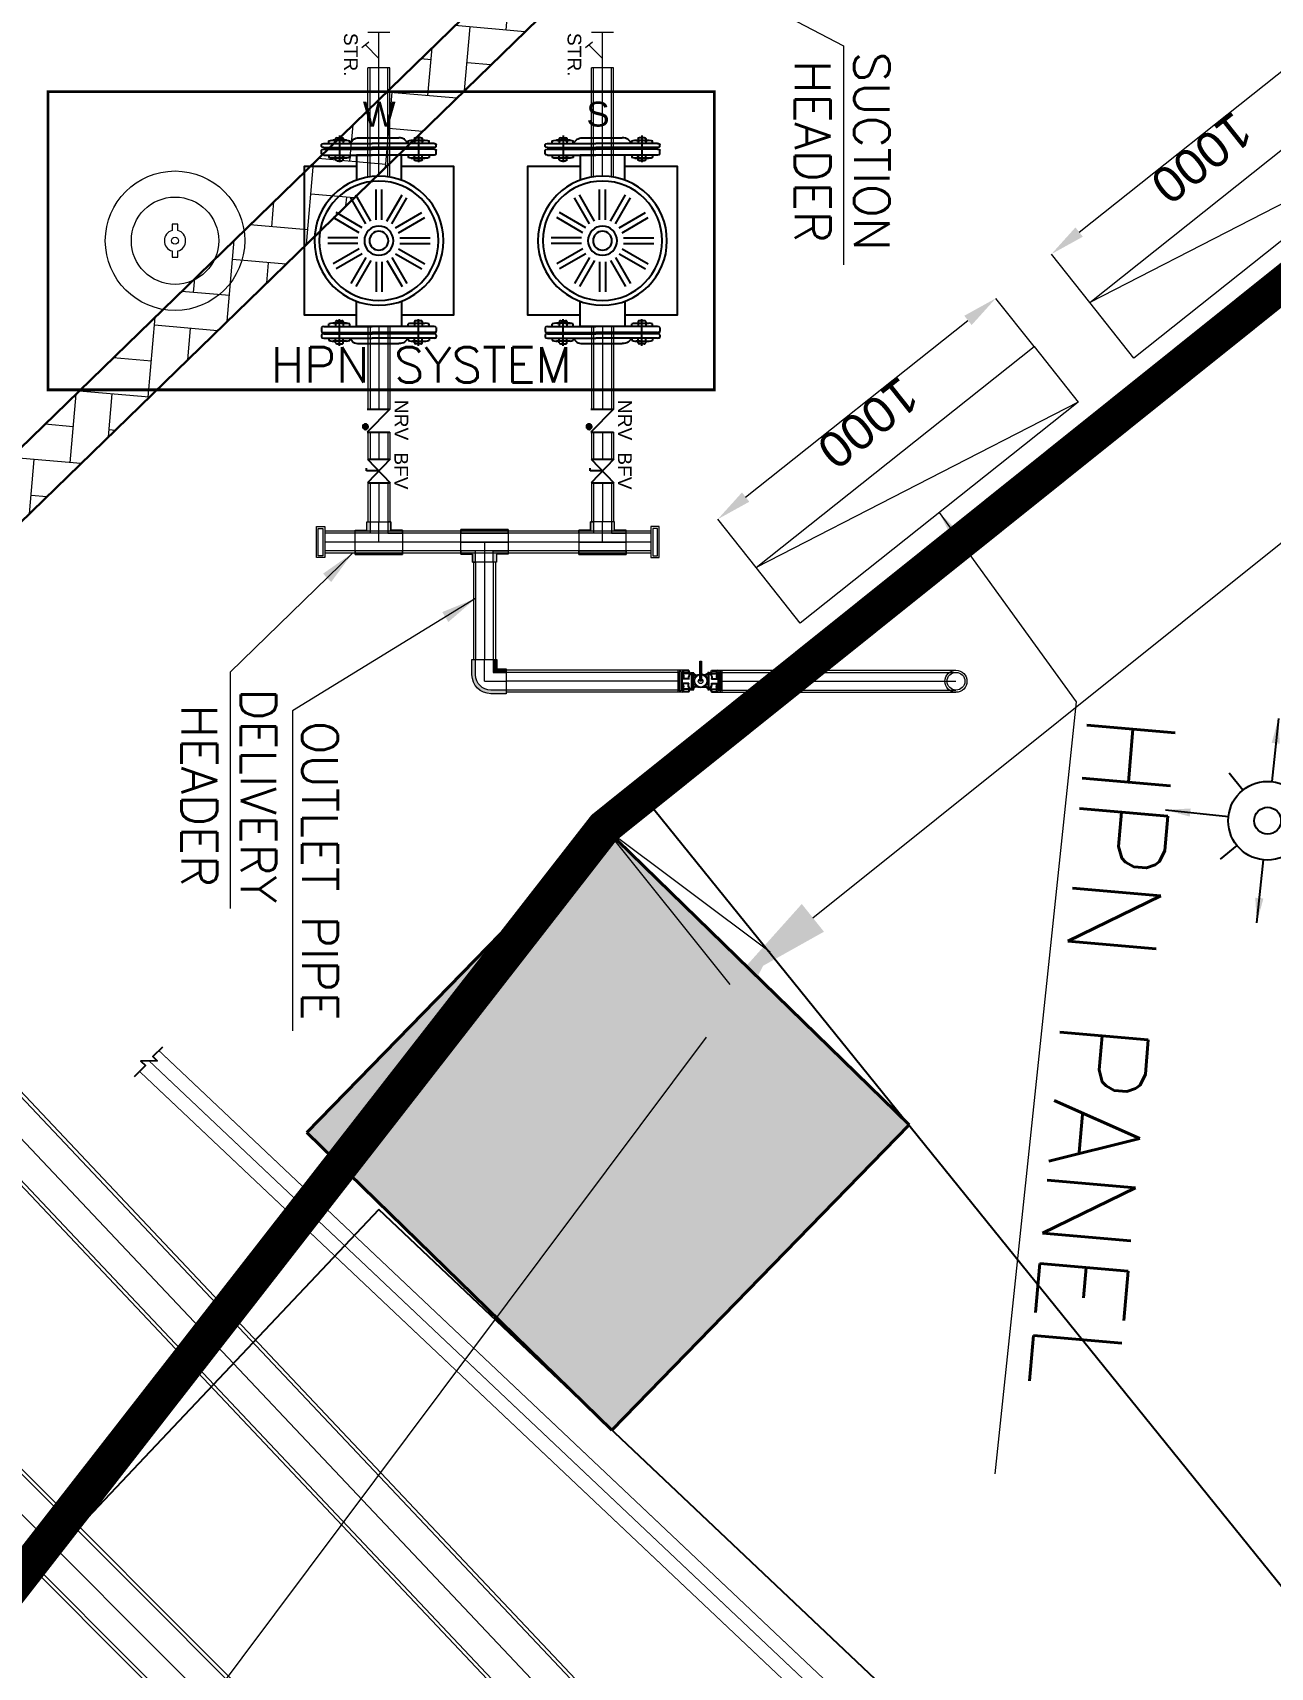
# Model space of a CAD drawing. Header units: inches. Extents: x 257070 to 799932, y -17980 to 269260.
# Drawn here: x 299445 to 302933, y 197843 to 202446 of the extents above; entities that cross this region are included whole.
import ezdxf

# ---------------------------------------------------------------- set-up
doc = ezdxf.new("R2010")
doc.units = ezdxf.units.IN
doc.header["$MEASUREMENT"] = 0
doc.header["$PDMODE"] = 99
doc.header["$PDSIZE"] = 100
doc.layers.add('0-AES-F-HYDRANT PIPE', color=7, linetype='Continuous', lineweight=15, true_color=0xf57247)
for name, color, linetype in [('0-AES-F-SPRINKLER', 10, 'Continuous'), ('0-AES-P-HOT WATER RETURN PIPE', 233, 'Continuous'), ('0-aes-water curtan pipe', 200, 'Continuous'), ('0-P-AES-PLANTROOM', 7, 'Continuous'), ('basement1_AP$0$A-_ROAD----_E-_-', 2, 'Continuous'), ('FIRE-HYD', 3, 'Continuous'), ('RETAIL', 40, 'Continuous'), ('VALVE', 7, 'Continuous')]:
    doc.layers.add(name, color=color, linetype=linetype)
for name, color, linetype, lineweight in [('0-AES-F-SPRINKLER PIPE', 10, 'Continuous', 15), ('0-AES-I-INFRA', 7, 'Continuous', 0), ('0-AES-P-COLD WATER SUPPLY PIPE', 5, 'Continuous', 15), ('E--CONCRETE-4', 4, 'Continuous', 40), ('E--CONCRETE-SHADE', 253, 'Continuous', 20), ('F--BRICKWALL HATCH', 252, 'Continuous', 20), ('F--BRICKWALL-3', 252, 'Continuous', 30), ('TEXT', 7, 'Continuous', 0)]:
    doc.layers.add(name, color=color, linetype=linetype, lineweight=lineweight)
doc.styles.add('format', font='arial.ttf')
doc.styles.add('RomanS', font='romans.shx')
doc.styles.get("Standard").update_dxf_attribs({"font": 'arial.ttf'})
doc.dimstyles.new('AES-PLUMBING', dxfattribs={"dimtxt": 100, "dimasz": 100, "dimexe": 0, "dimexo": 0, "dimgap": 0.01, "dimtad": 1, "dimdec": 0, "dimdsep": 46, "dimtxsty": 'Standard', "dimcen": 10, "dimclrd": 7, "dimclre": 7, "dimclrt": 7, "dimadec": 0, "dimazin": 0, "dimtfac": 1, "dimtdec": 0, "dimtmove": 0, "dimatfit": 3, "dimfxl": 1, "dimlwd": -1, "dimlwe": -1, "dimarcsym": 1})
doc.dimstyles.new('ISO-25', dxfattribs={"dimtxt": 2.5, "dimasz": 2.5, "dimexe": 1.25, "dimexo": 0.625, "dimtad": 1, "dimtxsty": 'Standard', "dimcen": 2.5, "dimadec": 0, "dimazin": 0, "dimtfac": 1, "dimtmove": 0, "dimatfit": 3, "dimfxl": 1, "dimarcsym": 0})

# ---------------------------------------------------------------- blocks, each defined once
blk = doc.blocks.new('*D677')
at = {"layer": '0-AES-F-SPRINKLER PIPE', "color": 7, "ltscale": 1000, "transparency": 16777216}
for p, q in [((305086.8, 203435.9), (305440.8, 202993.7)), ((301643.5, 199953.5), (305206.6, 202806.3)), ((301055.4, 200208.1), (301409.3, 199766))]:
    blk.add_line(p, q, dxfattribs=at)
for points in [[(305237.9, 202767.2), (305175.4, 202845.3), (305440.8, 202993.7)], [(301674.8, 199914.5), (301612.3, 199992.6), (301409.3, 199766)]]:
    blk.add_solid(points, dxfattribs=at)
at = {"layer": 'DEFPOINTS', "color": 0, "ltscale": 1000, "transparency": 16777216}
for p in [(305086.8, 203435.9, 0), (305440.8, 202993.7), (301055.4, 200208.1, 0)]:
    blk.add_point(p, dxfattribs=at)
at = {"layer": '0-AES-F-SPRINKLER PIPE', "color": 7, "ltscale": 1000, "transparency": 16777216, "insert": (303520.8, 201260.3), "char_height": 300, "attachment_point": 5, "rotation": 218.6819}
blk.add_mtext('5164', dxfattribs=at)
blk = doc.blocks.new('*D678')
at = {"layer": '0-AES-F-SPRINKLER PIPE', "color": 7, "ltscale": 1000, "transparency": 16777216}
for p, q in [((301055.4, 200208.1), (301523.6, 199857.5)), ((295971.6, 192444), (301343.8, 199617.4)), ((295323.5, 192554.5), (295791.8, 192203.9))]:
    blk.add_line(p, q, dxfattribs=at)
for points in [[(301383.8, 199587.4), (301303.7, 199647.3), (301523.6, 199857.5)], [(296011.6, 192414), (295931.6, 192474), (295791.8, 192203.9)]]:
    blk.add_solid(points, dxfattribs=at)
at = {"layer": 'DEFPOINTS', "color": 0, "ltscale": 1000, "transparency": 16777216}
for p in [(301055.4, 200208.1, 0), (301523.6, 199857.5), (295323.5, 192554.5, 0)]:
    blk.add_point(p, dxfattribs=at)
at = {"layer": '0-AES-F-SPRINKLER PIPE', "color": 7, "ltscale": 1000, "transparency": 16777216, "insert": (299271.8, 196595.2), "char_height": 300, "attachment_point": 5, "rotation": 233.1702}
blk.add_mtext('9562', dxfattribs=at)
blk = doc.blocks.new('A$C75874F57')
at = {"layer": 'F--BRICKWALL HATCH', "ltscale": 0.1}
h = blk.add_hatch(dxfattribs=at)
h.set_pattern_fill('AR-HBONE', color=8, angle=40, style=0)
h.set_pattern_definition([(85, (-281604.99, -900691.52), (-92.358358, 110.068405), [304.8, -101.6]), (175, (-281596.14, -900590.31), (-92.358358, 110.068405), [304.8, -101.6])])
h.paths.add_polyline_path([(13592.2, -10567.2), (13330.2, -10551.8), (12238.7, -11220.2), (6810, -16497.2), (4893.1, -19436.7, 0.015017), (5012.1, -19529), (6926.5, -16593.2), (12331.2, -11339.4)])
h.paths.add_polyline_path([(2951.4, -20065.4), (4318.7, -20176.6), (4394.6, -19242.8), (3027.4, -19131.7)], flags=9)
at = {"layer": 'F--BRICKWALL-3', "color": 8}
for p, q in [((6810, -16497.2, 0), (12238.7, -11220.2, 0)), ((6926.5, -16593.2, 0), (12331.2, -11339.4, 0))]:
    blk.add_line(p, q, dxfattribs=at)
blk = doc.blocks.new('pump plan')
at = {"layer": '0-P-AES-PLANTROOM', "color": 7, "linetype": 'Continuous'}
for p, q in [((-169.7, 87.5), (-174.2, 87.5)), ((-169.7, 96.2), (-169.7, 11.7)), ((-164.5, 100), (-167.7, 100)), ((-162.4, 96.2), (-162.4, 11.7)), ((-159.8, 96.2), (-159.8, 11.7)), ((-151.4, 100), (-157.8, 100)), ((-149.3, 96.2), (-149.3, 11.7)), ((-149.3, 87.5), (-144.8, 87.5)), ((149.3, 87.5), (144.8, 87.5)), ((149.3, 96.2), (149.3, 11.7)), ((151.4, 100), (157.8, 100)), ((159.8, 96.2), (159.8, 11.7)), ((162.4, 96.2), (162.4, 11.7)), ((164.5, 100), (167.7, 100)), ((169.7, 96.2), (169.7, 11.7)), ((169.7, 87.5), (174.2, 87.5)), ((-183.5, 68.8), (-136.9, 68.8)), ((-179.6, 72.9), (-179.6, 64.6)), ((-178.3, 75.5), (-169.7, 75.5)), ((-178.3, 62.1), (-169.7, 62.1)), ((-175.1, 56.5), (-175.1, 80)), ((-162.4, 74.2), (-159.8, 74.2)), ((-162.4, 63.7), (-159.8, 63.7)), ((-140.8, 75.5), (-149.3, 75.5)), ((-140.8, 62.1), (-149.3, 62.1)), ((-144, 56.5), (-144, 80)), ((-139.4, 72.9), (-139.4, 64.6)), ((183.5, 68.8), (136.9, 68.8)), ((139.4, 72.9), (139.4, 64.6)), ((140.8, 75.5), (149.3, 75.5)), ((140.8, 62.1), (149.3, 62.1)), ((144, 56.5), (144, 80)), ((162.4, 74.2), (159.8, 74.2)), ((162.4, 63.7), (159.8, 63.7)), ((178.3, 75.5), (169.7, 75.5)), ((178.3, 62.1), (169.7, 62.1)), ((175.1, 56.5), (175.1, 80)), ((179.6, 72.9), (179.6, 64.6)), ((-179.3, 34.6), (-179.3, -34.6)), ((-169.7, 51), (-176.7, 44.7)), ((-169.7, 51), (-174.2, 51)), ((-149.3, 51), (-144.9, 51)), ((149.3, 51), (144.9, 51)), ((169.7, 51), (176.7, 44.7)), ((169.7, 51), (174.2, 51)), ((179.3, 34.6), (179.3, -34.6)), ((-169.7, -96.2), (-169.7, 11.7)), ((-162.4, -96.2), (-162.4, 11.7)), ((-159.8, -96.2), (-159.8, 11.7)), ((-149.3, -96.2), (-149.3, 11.7)), ((149.3, -96.2), (149.3, 11.7)), ((159.8, -96.2), (159.8, 11.7)), ((162.4, -96.2), (162.4, 11.7)), ((169.7, -96.2), (169.7, 11.7)), ((-169.7, -51), (-176.7, -44.7)), ((-175.1, -56.5), (-175.1, -80)), ((-169.7, -51), (-174.2, -51)), ((-149.3, -51), (-144.9, -51)), ((-144, -56.5), (-144, -80)), ((144, -56.5), (144, -80)), ((149.3, -51), (144.9, -51)), ((169.7, -51), (176.7, -44.7)), ((169.7, -51), (174.2, -51)), ((175.1, -56.5), (175.1, -80)), ((-183.5, -68.8), (-136.9, -68.8)), ((-179.6, -72.9), (-179.6, -64.6)), ((-178.3, -62.1), (-169.7, -62.1)), ((-178.3, -75.5), (-169.7, -75.5)), ((-162.4, -63.7), (-159.8, -63.7)), ((-162.4, -74.2), (-159.8, -74.2)), ((-140.8, -62.1), (-149.3, -62.1)), ((-140.8, -75.5), (-149.3, -75.5)), ((-139.4, -72.9), (-139.4, -64.6)), ((183.5, -68.8), (136.9, -68.8)), ((139.4, -72.9), (139.4, -64.6)), ((140.8, -62.1), (149.3, -62.1)), ((140.8, -75.5), (149.3, -75.5)), ((162.4, -63.7), (159.8, -63.7)), ((162.4, -74.2), (159.8, -74.2)), ((178.3, -62.1), (169.7, -62.1)), ((178.3, -75.5), (169.7, -75.5)), ((179.6, -72.9), (179.6, -64.6)), ((-169.7, -87.5), (-174.2, -87.5)), ((-164.5, -100), (-167.7, -100)), ((-151.4, -100), (-157.8, -100)), ((-149.3, -87.5), (-144.8, -87.5)), ((149.3, -87.5), (144.8, -87.5)), ((151.4, -100), (157.8, -100)), ((164.5, -100), (167.7, -100)), ((169.7, -87.5), (174.2, -87.5))]:
    blk.add_line(p, q, dxfattribs=at)
at = {"layer": '0-P-AES-PLANTROOM'}
for p, q in [((-5.1, 36.6), (-5.1, 89.3)), ((5, 36.6), (5, 89.3)), ((-22.7, 29.2), (-49, 74.8)), ((-14, 34.3), (-40.3, 79.9)), ((14, 34.3), (40.3, 79.9)), ((22.7, 29.2), (49, 74.8)), ((-34.3, 14), (-79.9, 40.3)), ((-29.2, 22.7), (-74.8, 49)), ((29.2, 22.7), (74.8, 49)), ((34.3, 14), (79.9, 40.3)), ((-36.6, 5), (-89.3, 5)), ((36.6, 5), (89.3, 5)), ((-36.6, -5.1), (-89.3, -5.1)), ((-34.3, -14), (-79.9, -40.3)), ((-29.2, -22.7), (-74.8, -49)), ((29.2, -22.7), (74.8, -49)), ((34.3, -14), (79.9, -40.3)), ((36.6, -5.1), (89.3, -5.1)), ((-22.7, -29.2), (-49, -74.8)), ((-14, -34.3), (-40.3, -79.9)), ((-5.1, -36.6), (-5.1, -89.3)), ((5, -36.6), (5, -89.3)), ((14, -34.3), (40.3, -79.9)), ((22.7, -29.2), (49, -74.8))]:
    blk.add_line(p, q, dxfattribs=at)
at = {"layer": '0-P-AES-PLANTROOM', "color": 7, "linetype": 'Continuous'}
for points in [[(130, 39.2), (130, 130), (-130, 130), (-130, 39.2)], [(-105.4, -39.2), (-149.3, -39.2), (-149.3, 39.2), (-105.4, 39.2)], [(105.4, -39.2), (149.3, -39.2), (149.3, 39.2), (105.4, 39.2)], [(-130, -39.2), (-130, -130), (130, -130), (130, -39.2)]]:
    blk.add_lwpolyline(points, dxfattribs=at)
for radius in [112.5, 104, 25.4, 16.5]:
    blk.add_circle((0, 0), radius, dxfattribs=at)
for centre, major_axis, start_param, end_param in [((-167.6, 81), (0, 14), 1.08729, 1.973212), ((-167.7, 96.2), (0, 3.83), 0, 1.570796), ((-164.5, 96.2), (0, 3.83), 4.712389, 6.283185), ((-157.8, 96.2), (0, 3.83), 0, 1.570796), ((-151.4, 96.2), (0, 3.83), 4.712389, 6.283185), ((-151.4, 81), (0, 14), 4.309973, 5.195896), ((-178.3, 72.9), (0, 2.55), 0, 1.570796), ((-178.3, 64.6), (0, 2.55), 1.570796, 3.141593), ((-165.9, 69.5), (0, 17.3), 1.218552, 2.014913), ((-169.5, 56.5), (0, 10.4), 1.006167, 2.135426), ((-153.2, 69.5), (0, 17.3), 4.268272, 5.064633), ((-149.6, 56.5), (0, 10.4), 4.147759, 5.277019), ((-140.8, 72.9), (0, 2.55), -1.570796, 0), ((-140.8, 64.6), (0, 2.55), 3.141593, 4.712389), ((-172.6, 34.6), (0, 12.8), 0.66353, 1.570796), ((-169.5, -56.5), (0, 10.4), 1.006167, 2.135426), ((-149.6, -56.5), (0, 10.4), 4.147759, 5.277019), ((172.6, -34.6), (0, 12.8), 3.805123, 4.712389), ((-178.3, -64.6), (0, 2.55), 0, 1.570796), ((-178.3, -72.9), (0, 2.55), 1.570796, 3.141593), ((-165.9, -69.5), (0, 17.3), 1.126679, 1.923041), ((-167.6, -81), (0, 14), 1.168381, 2.054303), ((-153.2, -69.5), (0, 17.3), 4.360145, 5.156506), ((-151.4, -81), (0, 14), 4.228882, 5.114805), ((-140.8, -64.6), (0, 2.55), -1.570796, 0), ((-140.8, -72.9), (0, 2.55), 3.141593, 4.712389), ((-167.7, -96.2), (0, 3.83), 1.570796, 3.141593), ((-164.5, -96.2), (0, 3.83), 3.141593, 4.712389), ((-157.8, -96.2), (0, 3.83), 1.570796, 3.141593), ((-151.4, -96.2), (0, 3.83), 3.141593, 4.712389)]:
    blk.add_ellipse(centre, major_axis=major_axis, ratio=0.532324, start_param=start_param, end_param=end_param, dxfattribs=at)
at = {"layer": '0-P-AES-PLANTROOM', "color": 7, "linetype": 'Continuous', "extrusion": (0, 0, -1)}
for centre, major_axis, start_param, end_param in [((151.4, 81), (0, 14), 4.309973, 5.195896), ((151.4, 96.2), (0, 3.83), 4.712389, 6.283185), ((157.8, 96.2), (0, 3.83), 0, 1.570796), ((164.5, 96.2), (0, 3.83), 4.712389, 6.283185), ((167.7, 96.2), (0, 3.83), 0, 1.570796), ((167.6, 81), (0, 14), 1.08729, 1.973212), ((140.8, 72.9), (0, 2.55), -1.570796, 0), ((140.8, 64.6), (0, 2.55), 3.141593, 4.712389), ((153.2, 69.5), (0, 17.3), 4.268272, 5.064633), ((149.6, 56.5), (0, 10.4), 4.147759, 5.277019), ((165.9, 69.5), (0, 17.3), 1.218552, 2.014913), ((169.5, 56.5), (0, 10.4), 1.006167, 2.135426), ((178.3, 72.9), (0, 2.55), 0, 1.570796), ((178.3, 64.6), (0, 2.55), 1.570796, 3.141593), ((172.6, 34.6), (0, 12.8), 0.66353, 1.570796), ((-172.6, -34.6), (0, 12.8), 3.805123, 4.712389), ((149.6, -56.5), (0, 10.4), 4.147759, 5.277019), ((169.5, -56.5), (0, 10.4), 1.006167, 2.135426), ((140.8, -64.6), (0, 2.55), -1.570796, 0), ((140.8, -72.9), (0, 2.55), 3.141593, 4.712389), ((153.2, -69.5), (0, 17.3), 4.360145, 5.156506), ((151.4, -81), (0, 14), 4.228882, 5.114805), ((165.9, -69.5), (0, 17.3), 1.126679, 1.923041), ((167.6, -81), (0, 14), 1.168381, 2.054303), ((178.3, -64.6), (0, 2.55), 0, 1.570796), ((178.3, -72.9), (0, 2.55), 1.570796, 3.141593), ((151.4, -96.2), (0, 3.83), 3.141593, 4.712389), ((157.8, -96.2), (0, 3.83), 1.570796, 3.141593), ((164.5, -96.2), (0, 3.83), 3.141593, 4.712389), ((167.7, -96.2), (0, 3.83), 1.570796, 3.141593)]:
    blk.add_ellipse(centre, major_axis=major_axis, ratio=0.532324, start_param=start_param, end_param=end_param, dxfattribs=at)
blk = doc.blocks.new('A$C20C158F4')
at = {"color": 7}
for p, q in [((-23.7, 14.1), (-29, 14.1)), ((-29, 14.1), (-29, -14.1)), ((-27.2, 12.4), (-27.2, -12.4)), ((-25.4, 12.4), (-27.2, 12.4)), ((-25.4, 12.4), (-25.4, -12.4)), ((-23.7, 14.1), (-23.7, -14.1)), ((-15, 14.1), (-23.7, 14.1)), ((-15, 2.5), (-23.7, 2.5)), ((-14.7, 10.6), (-22.3, 10.6)), ((-16.1, 13.1), (-21.9, 13.1)), ((-12.2, 9.5), (-21.7, 9.5)), ((-16, 3.5), (-21.7, 3.5)), ((11, 9.5), (20.5, 9.5)), ((13.3, 10.6), (20.5, 10.6)), ((13.8, 14.1), (22.3, 14.1)), ((13.8, 2.5), (22.3, 2.5)), ((14.9, 13.1), (20, 13.1)), ((15.2, 3.5), (20.3, 3.5)), ((22.3, 14.1), (27.6, 14.1)), ((22.3, -14.1), (22.3, 14.1)), ((24, 12.4), (25.8, 12.4)), ((24, -12.4), (24, 12.4)), ((25.8, -12.4), (25.8, 12.4)), ((27.6, -14.1), (27.6, 14.1)), ((-23.7, -14.1), (-29, -14.1)), ((-25.4, -12.4), (-27.2, -12.4)), ((-15, -2.5), (-23.7, -2.5)), ((-15, -14.1), (-23.7, -14.1)), ((-12.2, -9.5), (-21.9, -9.5)), ((-14.4, -10.6), (-21.9, -10.6)), ((-16.3, -3.5), (-21.8, -3.5)), ((-16, -13.1), (-21.4, -13.1)), ((9.5, -4.8), (10.7, -5.9)), ((11, -9.5), (20.3, -9.5)), ((13.5, -10.6), (20.9, -10.6)), ((13.8, -2.5), (22.3, -2.5)), ((13.8, -14.1), (22.3, -14.1)), ((14.9, -3.5), (20.3, -3.5)), ((14.9, -13.1), (20.5, -13.1)), ((20, -4.8), (19.8, -5.1)), ((22.3, -14.1), (27.6, -14.1)), ((24, -12.4), (25.8, -12.4))]:
    blk.add_line(p, q, dxfattribs=at)
for points in [[(-0.9, 0), (-0.9, 25.7), (1.1, 25.7), (1.1, 0)], [(-0.2, 0.5), (-0.2, 25), (0.4, 25), (0.4, 0.5)], [(-10.3, -11), (-10.3, 10.8), (-12.2, 10.8), (-12.2, -11)], [(-10.7, 10.8), (-10.7, -11), (-8.8, -11), (-8.8, 10.8)], [(9.2, 11), (9.2, -10.8), (11, -10.8), (11, 11)]]:
    blk.add_lwpolyline(points, close=True, dxfattribs=at)
for centre, radius in [((0.2, 0.5), 8.99), ((0.2, 0.5), 7.93), ((0, 0), 2.89)]:
    blk.add_circle(centre, radius, dxfattribs=at)
for centre, radius, start, end in [((-24.2, 12.4), 1.85, 287.1897, 72.8103), ((-28.1, 6.5), 6.01, 317.4556, 42.5444), ((-22.6, 11.9), 1.36, 282.7923, 58.1454), ((-28.1, 6.5), 7.07, 334.8598, 35.084), ((-11.9, 13.8), 4.25, 189.4754, 265.4585), ((-2.6, 2.8), 13.5, 149.8193, 176.737), ((-12.2, 13.6), 2.81, 169.3111, 270.3616), ((-6.8, 3.3), 8.25, 131.0991, 185.947), ((-4.9, 13.2), 4.85, 217.4245, 281.0187), ((-4.9, 13), 5.75, 228.1056, 281.4862), ((4.6, 14.9), 7.13, 246.7683, 309.1137), ((4.6, 15), 6.18, 247.0416, 316.8679), ((11.1, 13.8), 2.77, 269.2976, 6.7686), ((10.1, 14.4), 4.95, 280.8601, 344.4814), ((9, 4.7), 5.28, 335.4198, 67.5341), ((7, 4.7), 8.2, 351.8492, 36.2758), ((26.7, 6.3), 6.92, 146.425, 203.9638), ((22.8, 12.4), 2.9, 165.9101, 229.3589), ((27.1, 6.5), 6.32, 139.9368, 220.0632), ((22.8, 12.4), 1.84, 106.5267, 253.4733), ((-28.5, -6.5), 6.32, 319.9368, 40.0632), ((-24.2, -12.4), 1.84, 286.5267, 73.4733), ((-28.1, -6.3), 6.92, 326.425, 23.9638), ((-24.2, -12.4), 2.9, 345.9101, 49.3589), ((-8.2, -4.7), 8.2, 171.8492, 216.2758), ((-11.3, -14.4), 4.95, 100.8601, 164.4814), ((-10.2, -4.7), 5.28, 155.4198, 247.5341), ((-12.2, -13.8), 2.77, 89.2976, 186.7686), ((-4.9, -12.2), 5.91, 63.0816, 131.5469), ((-4.9, -12.3), 4.88, 63.1741, 142.8401), ((4.8, -14.6), 7.85, 57.1917, 108.3697), ((4.8, -13.8), 6.03, 44.1522, 110.0104), ((5.6, -3.3), 8.25, 311.0991, 5.947), ((10.7, -13.8), 4.25, 9.4754, 85.4585), ((11.1, -13.6), 2.81, 349.3111, 90.3616), ((1.4, -2.8), 13.5, 329.8193, 356.737), ((26.7, -6.5), 7.07, 154.8598, 215.084), ((21.2, -11.9), 1.36, 102.7923, 238.1454), ((26.7, -6.5), 6.01, 137.4556, 222.5444), ((22.8, -12.4), 1.85, 107.1897, 252.8103)]:
    blk.add_arc(centre, radius, start, end, dxfattribs=at)
blk = doc.blocks.new('A$C3ED73845')
h = blk.add_hatch(color=256)
h.dxf.hatch_style = 1
h.paths.add_polyline_path([(0.218, 0.3), (0.736, 0.3), (0.736, 0.42), (0.218, 0.42, 0.414214), (-0.42, -0.218), (-0.42, -0.736), (-0.3, -0.736), (-0.3, -0.218, -0.414214)])
h = blk.add_hatch(color=256)
h.dxf.hatch_style = 1
h.paths.add_polyline_path([(0.42, -0.42), (0.736, -0.42), (0.736, -0.3), (0.3, -0.3), (0.3, -0.736), (0.42, -0.736)])
at = {"color": 8}
for q in [(0, -0.736), (0.736, 0)]:
    blk.add_line((0, 0), q, dxfattribs=at)
for p, q in [((0.736, 0.42), (0.218, 0.42)), ((0.736, 0.3), (0.218, 0.3)), ((0.736, -0.42), (0.736, 0.42)), ((-0.42, -0.218), (-0.42, -0.736)), ((-0.3, -0.218), (-0.3, -0.736)), ((0.3, -0.736), (0.3, -0.3)), ((0.3, -0.3), (0.736, -0.3)), ((0.42, -0.736), (0.42, -0.42)), ((0.42, -0.42), (0.736, -0.42)), ((-0.42, -0.736), (0.42, -0.736))]:
    blk.add_line(p, q)
for radius in [0.638, 0.518]:
    blk.add_arc((0.218, -0.218), radius, 90, 180)
blk = doc.blocks.new('A$C4B9E0D03')
h = blk.add_hatch(color=256)
h.dxf.hatch_style = 1
h.paths.add_polyline_path([(-7.5, 17), (-10.1, 17), (-10.1, 10.1), (-20, 10.1), (-20, 7.5), (-7.5, 7.5)])
h.paths.add_polyline_path([(20, 10.1), (10.1, 10.1), (10.1, 17), (7.5, 17), (7.5, 7.5), (20, 7.5)])
h.paths.add_polyline_path([(20, -7.5), (-20, -7.5), (-20, -10.5), (20, -10.5)])
for p, q in [((10.1, 17), (-10.1, 17)), ((-10.1, 17), (-10.1, 10.1)), ((10.1, 10.1), (10.1, 17)), ((-20, 10.1), (-20, -10.5)), ((-10.1, 10.1), (-20, 10.1)), ((20, 10.1), (10.1, 10.1)), ((20, -10.5), (20, 10.1)), ((-20, -10.5), (20, -10.5))]:
    blk.add_line(p, q)
for points in [[(-10.1, 17), (-7.5, 17), (-7.5, 7.5), (-20, 7.5), (-20, 10.1), (-10.1, 10.1)], [(7.5, 17), (7.5, 7.5), (20, 7.5), (20, 10.1), (10.1, 10.1), (10.1, 17)], [(-20, -7.5), (20, -7.5), (20, -10.5), (-20, -10.5)]]:
    blk.add_lwpolyline(points, close=True)
at = {"color": 8}
for points in [[(0, 0), (0, 17)], [(-20, 0), (20, 0)]]:
    blk.add_lwpolyline(points, dxfattribs=at)
blk = doc.blocks.new('A$C32C01D62')
at = {"layer": 'VALVE', "color": 7}
for p, q in [((-0.0221, -0.0517), (0.0816, 0.0517)), ((-0.0221, 0.0517), (-0.0221, -0.0517)), ((0.0816, 0.0517), (0.0816, -0.0517))]:
    blk.add_line(p, q, dxfattribs=at)
for radius in [0.0122, 0.00696, 0.00174]:
    blk.add_circle((0.0574, 0.0595), radius, dxfattribs=at)
blk = doc.blocks.new('A$C55701DA4')
at = {"layer": 'FIRE-HYD', "color": 7, "ltscale": 20}
for p, q in [((0.124, 0.128), (-0.124, 0.128)), ((0.124, 0.128), (-0.124, -0.128)), ((-0.124, 0.128), (0.124, -0.128)), ((0, 0), (0.135, 0)), ((0.135, 0), (0.135, 0.031)), ((0.124, -0.128), (-0.124, -0.128))]:
    blk.add_line(p, q, dxfattribs=at)
blk = doc.blocks.new('Y-TYPE')
at = {"color": 7}
for p, q in [((-264, 117), (-264, -117)), ((-264, 0), (112, 0)), ((-163, 0), (-19, -144)), ((112, 117), (112, -117)), ((-49, -180), (11, -108))]:
    blk.add_line(p, q, dxfattribs=at)
blk = doc.blocks.new('*D690')
at = {"layer": '0-AES-F-SPRINKLER PIPE', "color": 7, "ltscale": 1000, "transparency": 16777216}
for p, q in [((303206.5, 202308.7), (303098.6, 202444.7)), ((302393.8, 201884.9), (303020.2, 202382.5)), ((302423.5, 201686.8), (302315.5, 201822.7))]:
    blk.add_line(p, q, dxfattribs=at)
for points in [[(303030.6, 202369.4), (303009.9, 202395.5), (303098.6, 202444.7)], [(302404.2, 201871.9), (302383.4, 201898), (302315.5, 201822.7)]]:
    blk.add_solid(points, dxfattribs=at)
at = {"layer": 'DEFPOINTS', "color": 0, "ltscale": 1000, "transparency": 16777216}
for p in [(303098.6, 202444.7), (303206.5, 202308.7), (302423.5, 201686.8)]:
    blk.add_point(p, dxfattribs=at)
at = {"layer": '0-AES-F-SPRINKLER PIPE', "color": 7, "ltscale": 1000, "transparency": 16777216, "insert": (302738.8, 202093.7), "char_height": 100, "attachment_point": 5, "rotation": 218.4593}
blk.add_mtext('1000', dxfattribs=at)
blk = doc.blocks.new('*D691')
at = {"layer": '0-AES-F-SPRINKLER PIPE', "color": 7, "ltscale": 1000, "transparency": 16777216}
for p, q in [((302266.9, 201562.4), (302158.9, 201698.3)), ((301454.1, 201138.6), (302080.6, 201636.1)), ((301483.8, 200940.4), (301375.8, 201076.4))]:
    blk.add_line(p, q, dxfattribs=at)
for points in [[(302091, 201623.1), (302070.2, 201649.2), (302158.9, 201698.3)], [(301464.5, 201125.5), (301443.8, 201151.6), (301375.8, 201076.4)]]:
    blk.add_solid(points, dxfattribs=at)
at = {"layer": 'DEFPOINTS', "color": 0, "ltscale": 1000, "transparency": 16777216}
for p in [(302158.9, 201698.3), (302266.9, 201562.4), (301483.8, 200940.4)]:
    blk.add_point(p, dxfattribs=at)
at = {"layer": '0-AES-F-SPRINKLER PIPE', "color": 7, "ltscale": 1000, "transparency": 16777216, "insert": (301799.1, 201347.3), "char_height": 100, "attachment_point": 5, "rotation": 218.4593}
blk.add_mtext('1000', dxfattribs=at)
blk = doc.blocks.new('*U760')
at = {"layer": '0-AES-F-SPRINKLER PIPE', "color": 200, "lineweight": 30, "const_width": 2.67}
for points in [[(-1770300, 103027.7), (-1770300, 100181)], [(-1770220, 103027.7), (-1770220, 100181)]]:
    blk.add_lwpolyline(points, dxfattribs=at)
at = {"layer": '0-AES-F-SPRINKLER PIPE', "color": 252, "lineweight": 30, "const_width": 2.67}
blk.add_lwpolyline([(-1770260, 103027.7), (-1770260, 100181)], dxfattribs=at)
blk = doc.blocks.new('*U603')
at = {"layer": '0-AES-F-SPRINKLER'}
for p, q in [((171672.4, 56809.4), (171672.4, 56870.6)), ((171561.6, 56698.5), (171500.3, 56698.5)), ((171783.3, 56698.5), (171844.5, 56698.5)), ((171672.4, 56587.7), (171672.4, 56526.4))]:
    blk.add_line(p, q, dxfattribs=at)
for radius in [110.8, 37.8]:
    blk.add_circle((171672.4, 56698.5), radius, dxfattribs=at)
at = {"layer": '0-AES-F-SPRINKLER PIPE'}
for points, override in [([(171467.9, 56903), (171594, 56776.9)], {"dimasz": 70, "dimtad": 0, "dimfxl": 13, "dimarcsym": 1}), ([(171876.9, 56903), (171750.8, 56776.9)], {"dimasz": 70, "dimtad": 0, "dimfxl": 13, "dimarcsym": 1}), ([(171467.9, 56494), (171594, 56620.1)], {"dimasz": 70, "dimtad": 0, "dimfxl": 13, "dimarcsym": 1}), ([(171876.9, 56494), (171750.8, 56620.1)], {"dimasz": 70, "dimgap": 0.625, "dimtad": 0, "dimfxl": 13, "dimarcsym": 1})]:
    blk.add_leader(points, dimstyle='ISO-25', override=override, dxfattribs=at)

msp = doc.modelspace()

# ---------------------------------------------------------------- hatches: boundary and pattern name
at = {"layer": 'E--CONCRETE-SHADE', "ltscale": 3.5}
h = msp.add_hatch(color=8, dxfattribs=at)
h.dxf.hatch_style = 1
h.paths.add_polyline_path([(307193.4, 203549.4), (308218.3, 204173.6), (307594.1, 205198.5), (306569.2, 204574.2)])
h.paths.add_polyline_path([(300217.8, 199348.8), (301077, 198511.2), (301914.7, 199370.5), (301055.4, 200208.1)])
h.paths.add_polyline_path([(295368.8, 192633.7), (296410.6, 192038.3), (297006, 193080.2), (295964.1, 193675.6)])
h.paths.add_polyline_path([(293555.9, 184590.6), (293860.7, 185751.2), (292700.1, 186056), (292395.3, 184895.4)])
h.paths.add_polyline_path([(292805.1, 178823.7), (291623.9, 179035.4), (291412.2, 177854.2), (292593.4, 177642.5)])
h.paths.add_polyline_path([(302981, 177000.5), (302769.3, 175819.3), (303950.5, 175607.6), (304162.2, 176788.8)])
h.paths.add_polyline_path([(306265.7, 186406.8), (306861, 187448.7), (305819.1, 188044), (305223.8, 187002.2)])
h.paths.add_polyline_path([(312047.3, 183103), (313089.1, 182507.6), (313684.5, 183549.5), (312642.6, 184144.9)])
h.paths.add_polyline_path([(312024.7, 174160.9), (312236.4, 175342.1), (311055.2, 175553.8), (310843.5, 174372.6)])
h.paths.add_polyline_path([(322422.2, 180336.6), (321878.2, 180083.7), (322131.2, 179539.6), (322675.2, 179792.6)])
h.paths.add_polyline_path([(326860, 178208.9), (327212.9, 178694.2), (326727.6, 179047), (326374.8, 178561.8)])
h.paths.add_polyline_path([(321545.3, 173367.9), (321442.8, 172776.7), (322034, 172674.3), (322136.5, 173265.4)])
h.paths.add_polyline_path([(323348.4, 165044.3), (323450.8, 165635.5), (322859.6, 165737.9), (322757.2, 165146.8)])
h.paths.add_polyline_path([(329340.5, 164614.7), (328749.3, 164717.2), (328646.9, 164126), (329238.1, 164023.5)])

# ---------------------------------------------------------------- linework, layer by layer
at = {"layer": '0-AES-F-HYDRANT PIPE', "ltscale": 1000, "elevation": 0}
for points in [[(298359.2, 200564.5), (306946.9, 191473.6), (303886.6, 186449), (303225.4, 184330.2), (302602.4, 181700.5), (300908.8, 169810.6), (300217, 165335), (302995.8, 143910.5), (307838.7, 144450.8)], [(298363.9, 200574.1), (306959.5, 191475), (303895.8, 186444.8), (303235, 184327.5), (302612.2, 181698.6), (300918.7, 169809.2), (300227.1, 165334.9), (303004.5, 143921.5), (307837.6, 144460.8)], [(298315.8, 200493), (306846, 191463), (303812.5, 186482.5), (303147.5, 184351.5), (302523, 181715.5), (300829, 169822.5), (300135.5, 165336), (302926, 143821.5), (307847.7, 144370.6)], [(298267.6, 200411.9), (306732.5, 191451), (303729.2, 186520.2), (303060, 184375.5), (302433.8, 181732.4), (300739.3, 169835.8), (300043.9, 165337.1), (302847.5, 143721.5), (307857.7, 144280.4)], [(298272.3, 200421.5), (306745.1, 191452.4), (303738.4, 186516), (303069.6, 184372.8), (302443.6, 181730.5), (300749.2, 169834.4), (300054, 165337), (302856.2, 143732.5), (307856.6, 144290.4)], [(298555.3, 199244.9), (306286.9, 191516.7), (303665.6, 186665), (303011.8, 184654.3), (302354.2, 181788.6), (300911.8, 172160.2), (299809.1, 165298.3), (300846.6, 157326.1), (304586, 129961.1), (302207.6, 112262.3), (301265.2, 108100.9), (289058.1, 74315.1), (287799.1, 71124.9), (293802.5, 51995.4), (294242.1, 50433.9), (302061.8, 35081.1), (313355.9, 25400), (316468.5, 29112.6)], [(298560, 199254.3), (306299.3, 191518.5), (303674.8, 186661.1), (303021.5, 184651.6), (302364.1, 181786.7), (300921.7, 172158.6), (299819.3, 165298.1), (300856.5, 157327.4), (304596.1, 129961.1), (302217.5, 112260.5), (301274.8, 108098.1), (289067.5, 74311.6), (287809.7, 71124.6), (293812.1, 51998.3), (294251.5, 50437.6), (302069.9, 35087.4), (313354.7, 25414.2), (316460.8, 29119.1)], [(298513.6, 199173.1), (306187.8, 191502.2), (303591.5, 186696.8), (302934.4, 184675.7), (302275.3, 181803.5), (300832.5, 172172.5), (299728, 165299.5), (300767, 157315.5), (304505, 129961), (302128.5, 112276.5), (301188, 108123.5), (288983, 74343.5), (287714, 71128), (293725.5, 51972.5), (294167, 50404.5), (301997.5, 35030.5), (313365.2, 25286.2), (316530, 29061.1)]]:
    msp.add_lwpolyline(points, dxfattribs=at)
for points in [[(298474.8, 199091.3), (306082.6, 191486.8), (303512.8, 186730.5), (302852.1, 184698.5), (302191.5, 181819.4), (300748.2, 172185.6), (299641.8, 165300.8), (300682.5, 157304.2), (304419, 129960.9), (302044.5, 112291.6), (301106, 108147.5), (288903.2, 74373.6), (287630.1, 71147.7, 0.171652), (287628.9, 71114.4), (293643.8, 51948.2), (294087.2, 50373.3), (301929.2, 34976.8), (313375.2, 25165.4), (316595.3, 29006.3)], [(298479.3, 199101), (306095, 191488.6), (303522, 186726.5), (302861.8, 184695.8), (302201.3, 181817.5), (300758.2, 172184), (299652, 165300.6), (300692.4, 157305.6), (304429.1, 129960.9), (302054.4, 112289.8), (301115.7, 108144.7), (288912.6, 74370.1), (287639.4, 71144, 0.171652), (287638.5, 71117.4), (293653.4, 51951), (294096.6, 50377), (301937.2, 34983.1), (313374, 25179.6), (316587.7, 29012.7)]]:
    msp.add_lwpolyline(points, format="xyb", dxfattribs=at)
at = {"layer": '0-AES-F-SPRINKLER PIPE', "color": 2, "ltscale": 1000, "const_width": 100, "elevation": 0}
msp.add_lwpolyline([(289015.1, 193067.5), (290060.2, 205918.2), (303731.3, 205113.1), (305086.8, 203435.9), (301055.4, 200208.1), (295964.1, 193675.6), (295323.5, 192554.5)], close=True, dxfattribs=at)
at = {"layer": '0-AES-F-SPRINKLER PIPE', "ltscale": 1000}
for points in [[(303330.9, 202152.1), (302547.9, 201530.2), (302423.5, 201686.8), (303206.5, 202308.7)], [(302391.2, 201405.8), (301608.2, 200783.8), (301483.8, 200940.4), (302266.9, 201562.4)]]:
    msp.add_lwpolyline(points, close=True, dxfattribs=at)
for points in [[(303330.9, 202152.1), (302423.5, 201686.8)], [(302391.2, 201405.8), (301483.8, 200940.4)]]:
    msp.add_lwpolyline(points, dxfattribs=at)
at = {"layer": '0-AES-I-INFRA', "const_width": 7.81, "elevation": 0}
msp.add_lwpolyline([(299488.3, 202280.6), (301365.8, 202280.6), (301365.8, 201440.6), (299488.3, 201440.6)], close=True, dxfattribs=at)
at = {"layer": '0-AES-I-INFRA', "elevation": 0}
for points in [[(299854.6, 201889.5), (299854.6, 201906.8), (299838.1, 201906.8), (299838.1, 201889.5)], [(299838.1, 201831.7), (299838.1, 201814.3), (299854.6, 201814.3), (299854.6, 201831.7)]]:
    msp.add_lwpolyline(points, dxfattribs=at)
at = {"layer": '0-AES-I-INFRA'}
for radius in [196.4, 123, 9.91]:
    msp.add_circle((299846.3, 201860.6, 0), radius, dxfattribs=at)
for start, end in [(105.9437, 254.0563), (285.9437, 74.0563)]:
    msp.add_arc((299846.3, 201860.6, 0), 30, start, end, dxfattribs=at)
at = {"layer": '0-AES-P-COLD WATER SUPPLY PIPE', "elevation": 0}
for points in [[(300389.8, 202039.6), (300389.8, 202347.3)], [(300395.8, 202040.6), (300395.8, 202347.3)], [(300420.8, 202042.3), (300420.8, 202347.3)], [(300445.8, 202040.6), (300445.8, 202347.3)], [(300451.8, 202039.6), (300451.8, 202347.3)], [(301019.8, 202039.6), (301019.8, 202347.3)], [(301025.8, 202040.6), (301025.8, 202347.3)], [(301050.8, 202042.3), (301050.8, 202347.3)], [(301075.8, 202040.6), (301075.8, 202347.3)], [(301081.8, 202039.6), (301081.8, 202347.3)], [(300389.8, 201619.3), (300389.8, 201386)], [(300395.8, 201619.3), (300395.8, 201386)], [(300420.8, 201619.3), (300420.8, 201386)], [(300445.8, 201619.3), (300445.8, 201386)], [(300451.8, 201619.3), (300451.8, 201386)], [(301019.8, 201619.3), (301019.8, 201386)], [(301025.8, 201619.3), (301025.8, 201386)], [(301050.8, 201619.3), (301050.8, 201386)], [(301075.8, 201619.3), (301075.8, 201386)], [(301081.8, 201619.3), (301081.8, 201386)], [(300389.8, 201321.7), (300389.8, 201245)], [(300395.8, 201321.7), (300395.8, 201245)], [(300420.8, 201321.7), (300420.8, 201245)], [(300445.8, 201321.7), (300445.8, 201245)], [(300451.8, 201321.7), (300451.8, 201245)], [(301019.8, 201321.7), (301019.8, 201245)], [(301025.8, 201321.7), (301025.8, 201245)], [(301050.8, 201321.7), (301050.8, 201245)], [(301075.8, 201321.7), (301075.8, 201245)], [(301081.8, 201321.7), (301081.8, 201245)], [(300389.8, 201179.1), (300389.8, 201068.6)], [(300395.8, 201179.1), (300395.8, 201068.6)], [(300420.8, 201179.1), (300420.8, 201068.6)], [(300445.8, 201179.1), (300445.8, 201068.6)], [(300451.8, 201179.1), (300451.8, 201068.6)], [(301019.8, 201179.1), (301019.8, 201068.6)], [(301025.8, 201179.1), (301025.8, 201068.6)], [(301050.8, 201179.1), (301050.8, 201068.6)], [(301075.8, 201179.1), (301075.8, 201068.6)], [(301081.8, 201179.1), (301081.8, 201068.6)], [(301187.4, 201042.9), (300268, 201042.9)], [(301187.4, 201036.9), (300268, 201036.9)], [(301187.4, 201011.9), (300268, 201011.9)], [(301187.4, 200986.9), (300268, 200986.9)], [(301187.4, 200980.9), (300268, 200980.9)], [(300687.1, 200955.2), (300687.1, 200681.3)], [(300693.1, 200955.2), (300693.1, 200681.3)], [(300718.1, 200955.2), (300718.1, 200681.3)], [(300743.1, 200955.2), (300743.1, 200681.3)], [(300749.1, 200955.2), (300749.1, 200681.3)], [(301263.4, 200650.9), (300779.4, 200650.9)], [(301263.4, 200644.9), (300779.4, 200644.9)], [(301387.9, 200650.9), (302046.8, 200650.9)], [(301387.9, 200644.9), (302046.8, 200644.9)], [(301263.4, 200619.9), (300779.4, 200619.9)], [(301263.4, 200594.9), (300779.4, 200594.9)], [(301263.4, 200588.9), (300779.4, 200588.9)], [(301387.9, 200619.9), (302046.8, 200619.9)], [(301387.9, 200594.9), (302046.8, 200594.9)], [(301387.9, 200588.9), (302046.8, 200588.9)]]:
    msp.add_lwpolyline(points, dxfattribs=at)
for points in [[(300244.6, 201055.5), (300268, 201055.5), (300268, 200968.3), (300244.6, 200968.3)], [(300249.6, 201050.5), (300263, 201050.5), (300263, 200973.3), (300249.6, 200973.3)], [(301210.7, 201055.5), (301187.4, 201055.5), (301187.4, 200968.3), (301210.7, 200968.3)], [(301205.8, 201050.5), (301192.4, 201050.5), (301192.4, 200973.3), (301205.8, 200973.3)]]:
    msp.add_lwpolyline(points, close=True, dxfattribs=at)
at = {"layer": '0-AES-P-COLD WATER SUPPLY PIPE'}
for radius in [31, 25]:
    msp.add_circle((302046.8, 200619.9, 0), radius, dxfattribs=at)
at = {"layer": '0-aes-water curtan pipe', "ltscale": 1000}
msp.add_lwpolyline([(299811.3, 199589.6), (299784, 199562.7), (299795.6, 199550.9), (299750.3, 199550.3), (299763.5, 199538.1), (299731.2, 199506.2)], dxfattribs=at)
at = {"layer": 'basement1_AP$0$A-_ROAD----_E-_-', "color": 8}
msp.add_arc((323858.6, 177043.1, 0), 27129.2, 45.21221, 168.24385, dxfattribs=at)
at = {"layer": 'E--CONCRETE-4', "color": 8, "ltscale": 10}
for p, q in [((301055.4, 200208.1, 0), (300217.8, 199348.8, 0)), ((301914.7, 199370.5, 0), (301055.4, 200208.1, 0)), ((300217.8, 199348.8, 0), (301077, 198511.2, 0)), ((301077, 198511.2, 0), (301914.7, 199370.5, 0))]:
    msp.add_line(p, q, dxfattribs=at)
at = {"layer": 'RETAIL', "color": 8, "elevation": 0}
for points in [[(301179.7, 200278.3), (303240.8, 201944), (306509.3, 197899.6), (304448.3, 196233.9)], [(300420.3, 199132.4), (298599.3, 197207.2), (302377.2, 193633.9), (304198.2, 195559.1)]]:
    msp.add_lwpolyline(points, close=True, dxfattribs=at)

# ---------------------------------------------------------------- block references
at = {"layer": '0-AES-F-SPRINKLER', "color": 7, "rotation": 308.9437523854726}
msp.add_blockref('*U603', (150920.8, 298109.3, 0), dxfattribs=at)
at = {"layer": '0-AES-I-INFRA', "xscale": -1.615384615384237, "yscale": 1.615384615384237, "zscale": 1.615384615521274, "rotation": 90}
for p in [(300420.8, 201860.6, 0), (301050.8, 201860.6, 0)]:
    msp.add_blockref('pump plan', p, dxfattribs=at)
at = {"layer": '0-AES-P-COLD WATER SUPPLY PIPE'}
for name, p, xscale, yscale, zscale, rotation in [('A$C32C01D62', (300419.8, 201372.3, 0), -620.3820847515053, 620.3820847515053, 620.3820847515053, 90), ('A$C32C01D62', (301049.8, 201372.3, 0), -620.3820847515053, 620.3820847515053, 620.3820847515053, 90), ('A$C4B9E0D03', (300718.1, 201011.9, 0), -3.333332216691166, 3.333332216691166, 3.333332216691166, 180), ('A$C3ED73845', (300718.1, 200619.9, 0), -83.33237567930523, 83.33237567930523, 83.33237567930522, 180.000268319816)]:
    msp.add_blockref(name, p, dxfattribs=dict(at, xscale=xscale, yscale=yscale, zscale=zscale, rotation=rotation))
for name, p, xscale, yscale, zscale in [('A$C55701DA4', (300420.8, 201212.1, 0), -257.8635085020034, 257.8635085020034, 257.8635085020034), ('A$C55701DA4', (301050.8, 201212.1, 0), -257.8635085020034, 257.8635085020034, 257.8635085020034), ('A$C4B9E0D03', (300420.8, 201011.9, 0), -3.333332216691166, 3.333332216691166, 3.333332216691166), ('A$C4B9E0D03', (301050.8, 201011.9, 0), 3.333332216691166, 3.333332216691166, 3.333332216691166), ('A$C20C158F4', (301327.2, 200619.9, 0), 2.202731275362537, 2.202731275362537, 2.202731275362537)]:
    msp.add_blockref(name, p, dxfattribs=dict(at, xscale=xscale, yscale=yscale, zscale=zscale))
at = {"layer": '0-aes-water curtan pipe', "color": 51, "rotation": 46.6343870092109}
msp.add_blockref('*U760', (1590225.2, 1415761.7, 0), dxfattribs=at)
at = {"layer": 'E--CONCRETE-4', "color": 8, "ltscale": 100}
msp.add_blockref('A$C75874F57', (290398.6, 215633, 0), dxfattribs=at)
at = {"layer": 'TEXT', "color": 7, "linetype": 'Continuous', "xscale": -0.2650895175686278, "yscale": 0.2650895175686278, "zscale": 0.2650895175686278, "rotation": 270}
for p in [(300420.8, 202417.4, 0), (301050.8, 202417.4, 0)]:
    msp.add_blockref('Y-TYPE', p, dxfattribs=at)

# ---------------------------------------------------------------- texts
at = {"color": 7, "char_height": 70, "attachment_point": 1}
for s, insert in [('W', (300375.6, 202252.1, 0)), ('S', (301005.6, 202252.1, 0))]:
    msp.add_mtext_dynamic_manual_height_columns(s, width=105.762, gutter_width=25000, heights=[0], dxfattribs=dict(at, insert=insert))
at = {"layer": '0-AES-F-SPRINKLER PIPE', "color": 7, "ltscale": 1000, "insert": (302670, 200542.1, 0), "char_height": 250, "width": 2169.167, "attachment_point": 1, "rotation": 265.0218, "style": 'RomanS'}
msp.add_mtext('\\pi25.05952;HPN PANEL', dxfattribs=at)
at = {"layer": '0-AES-I-INFRA', "insert": (300540.3, 201560.9, 0), "char_height": 100, "width": 948.619, "attachment_point": 2, "style": 'format'}
msp.add_mtext('{\\Fromans|c0;HPN SYSTEM}', dxfattribs=at)
at = {"layer": '0-AES-P-COLD WATER SUPPLY PIPE', "color": 7, "char_height": 100, "attachment_point": 2, "rotation": 270, "style": 'format'}
for s, insert, width in [('{\\Fromans|c0;SUCTION HEADER}', (301859.9, 202112.2, 0), 605.762), ('{\\Fromans|c0;DELIVERY HEADER}', (300131.4, 200297.7, 0), 667.667), ('{\\Fromans|c0;OUTLET PIPE}', (300304.9, 200086.2, 0), 948.619)]:
    msp.add_mtext(s, dxfattribs=dict(at, insert=insert, width=width))
at = {"layer": '0-AES-P-HOT WATER RETURN PIPE', "color": 7, "style": 'format'}
for s, p in [('STR.', (300322.4, 202445.8, 150724.7)), ('STR.', (300952.4, 202445.8, 150724.7)), ('NRV', (300464.9, 201412.5, 60587.4)), ('NRV', (301094.9, 201412.5, 60587.4)), ('BFV', (300464.4, 201264.8, 150724.7)), ('BFV', (301094.4, 201264.8, 150724.7))]:
    msp.add_text(s, height=38.64, rotation=270, dxfattribs=at).set_placement(p)

# ---------------------------------------------------------------- dimensions: what is measured, and where the dimension line sits
at = {"layer": '0-AES-F-SPRINKLER PIPE', "ltscale": 1000}
for p1, p2, distance, override, picture, middle in [((301055.4, 200208.1, 0), (305086.8, 203435.9, 0), -566.4, {"dimtxt": 300, "dimasz": 300, "dimfxl": 0.18}, '*D677', (303520.8, 201260.3)), ((302423.5, 201686.8), (303206.5, 202308.7), 173.6, {"dimfxl": 0.18}, '*D690', (302738.8, 202093.7)), ((301483.8, 200940.4), (302266.9, 201562.4), 173.6, {"dimfxl": 0.18}, '*D691', (301799.1, 201347.3))]:
    dim = msp.add_aligned_dim(p1=p1, p2=p2, distance=distance, dimstyle='AES-PLUMBING', override=override, dxfattribs=at)
    dim.commit()
    dim.dimension.update_dxf_attribs({"geometry": picture, "text_midpoint": middle})
dim = msp.add_linear_dim(base=(301523.6, 199857.5), p1=(295323.5, 192554.5, 0), p2=(301055.4, 200208.1, 0), angle=53.1702, dimstyle='AES-PLUMBING', override={"dimtxt": 300, "dimasz": 300, "dimfxl": 0.18}, dxfattribs=at)
dim.commit()
dim.dimension.update_dxf_attribs({"geometry": '*D678', "text_midpoint": (299149.2, 196687), "dimtype": 161})

# ---------------------------------------------------------------- leaders
at = {"layer": '0-AES-F-SPRINKLER PIPE', "color": 7, "ltscale": 1000}
msp.add_leader([(301999.7, 201094.8, 0), (302385.3, 200561.8, 0), (302156.3, 198387.8, 0)], dimstyle='AES-PLUMBING', override={"dimgap": 0.01, "dimtad": 0, "dimfxl": 150}, dxfattribs=at)
at = {"layer": '0-AES-P-COLD WATER SUPPLY PIPE', "color": 7}
for points in [[(301158, 202709.2, 0), (301730.1, 202409.2, 0), (301730.1, 201793, 0)], [(300346.5, 200980.9, 0), (300001.6, 200645.5, 0), (300001.6, 199980.2, 0)], [(300693.1, 200853, 0), (300177.1, 200536.5, 0), (300177.1, 199635.7, 0)]]:
    msp.add_leader(points, dimstyle='AES-PLUMBING', override={"dimgap": 0.01, "dimtad": 0, "dimfxl": 0.18}, dxfattribs=at)

doc.saveas('drawing.dxf')
